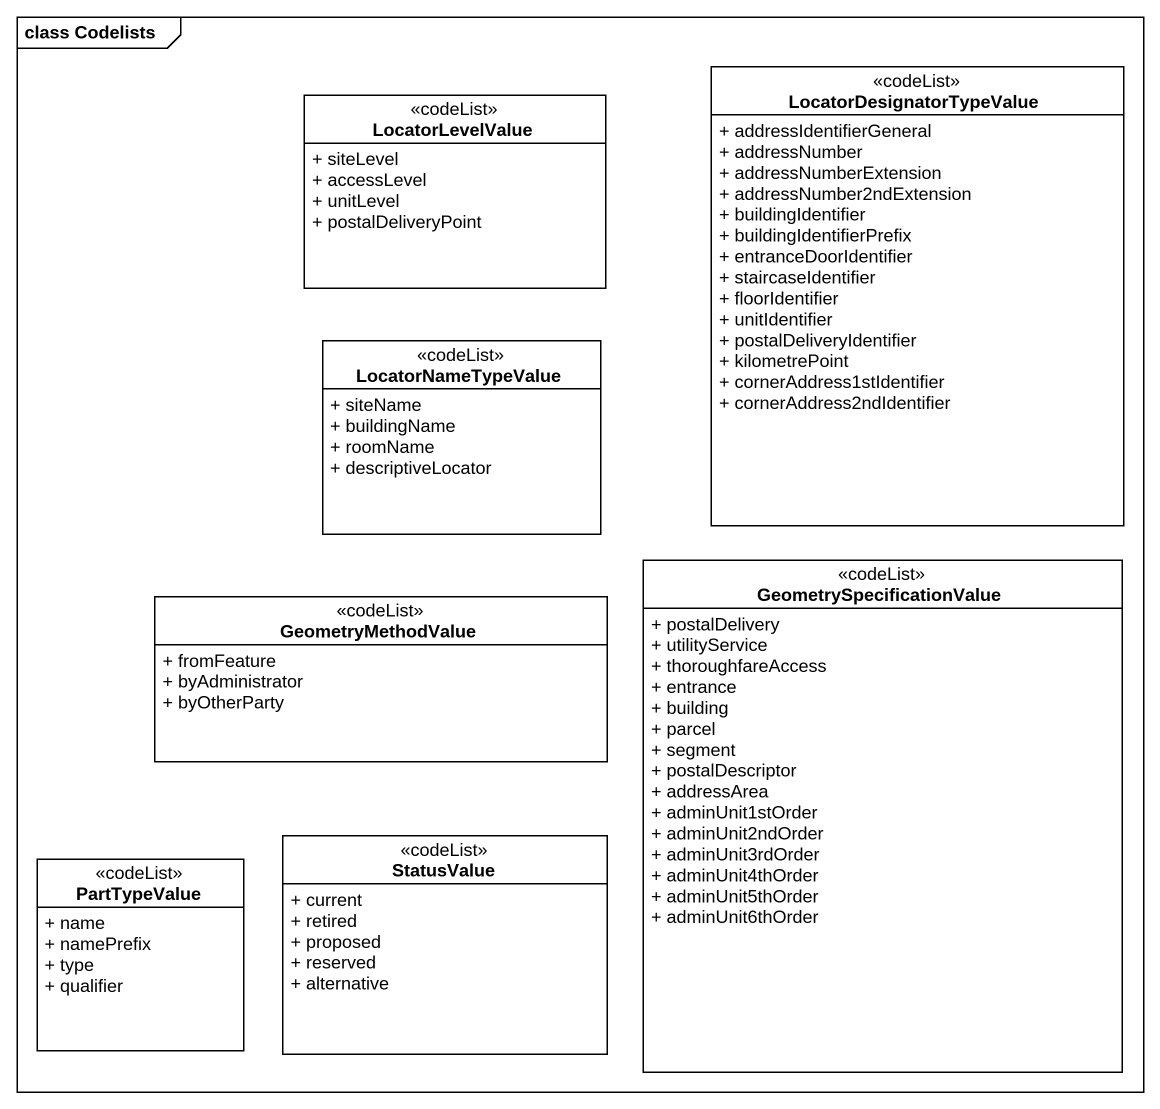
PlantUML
@startuml
mainframe class Codelists
hide circle
hide empty members
skinparam classAttributeIconSize 0
class LocatorDesignatorTypeValue <<codeList>> {
  + addressIdentifierGeneral
  + addressNumber
  + addressNumberExtension
  + addressNumber2ndExtension
  + buildingIdentifier
  + buildingIdentifierPrefix
  + entranceDoorIdentifier
  + staircaseIdentifier
  + floorIdentifier
  + unitIdentifier
  + postalDeliveryIdentifier
  + kilometrePoint
  + cornerAddress1stIdentifier
  + cornerAddress2ndIdentifier
}
class LocatorLevelValue <<codeList>> {
  + siteLevel
  + accessLevel
  + unitLevel
  + postalDeliveryPoint
}
class LocatorNameTypeValue <<codeList>> {
  + siteName
  + buildingName
  + roomName
  + descriptiveLocator
}
class GeometryMethodValue <<codeList>> {
  + fromFeature
  + byAdministrator
  + byOtherParty
}
class GeometrySpecificationValue <<codeList>> {
  + postalDelivery
  + utilityService
  + thoroughfareAccess
  + entrance
  + building
  + parcel
  + segment
  + postalDescriptor
  + addressArea
  + adminUnit1stOrder
  + adminUnit2ndOrder
  + adminUnit3rdOrder
  + adminUnit4thOrder
  + adminUnit5thOrder
  + adminUnit6thOrder
}
class PartTypeValue <<codeList>> {
  + name
  + namePrefix
  + type
  + qualifier
}
class StatusValue <<codeList>> {
  + current
  + retired
  + proposed
  + reserved
  + alternative
}
@enduml
